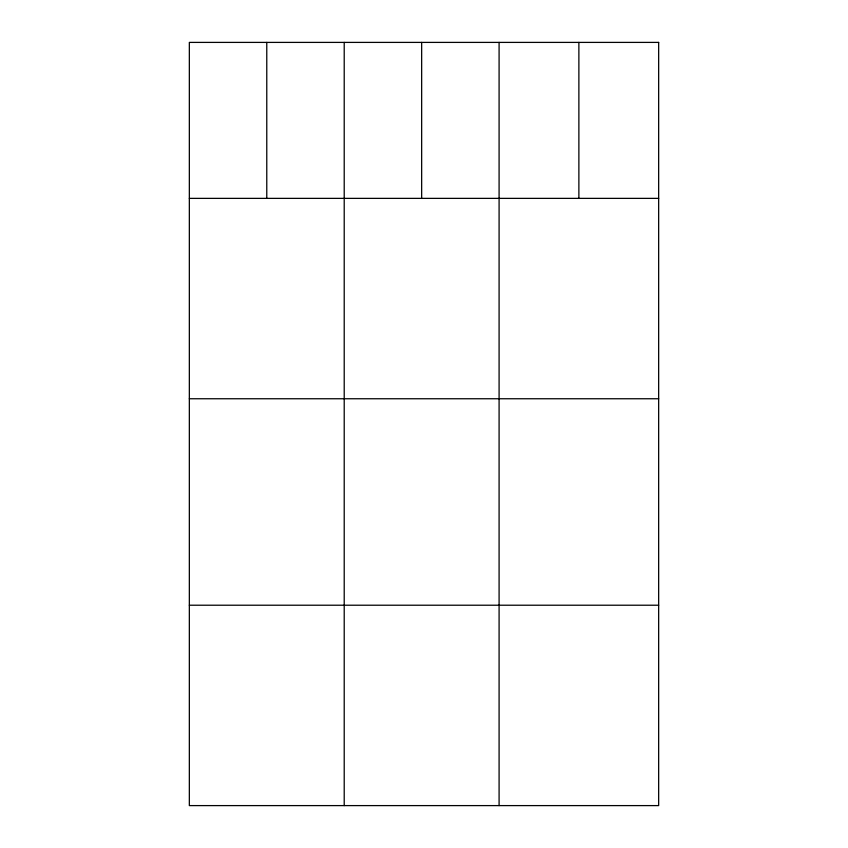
<?xml version="1.0" encoding="UTF-8"?>
<svg xmlns="http://www.w3.org/2000/svg" width="848" height="848" viewBox="0 0 848 848"><rect width="100%" height="100%" fill="white"/><g stroke="black" fill="none" stroke-linecap="round" stroke-linejoin="round"><path stroke-width="1.27" d="M189.337 198.368L658.663 198.368M189.337 398.751L658.663 398.751M189.337 605.218L658.663 605.218M578.877 42.4L578.877 198.368M499.09 42.4L499.09 805.6M421.657 42.4L421.657 198.368M344.214 42.4L344.214 805.6M266.77 42.4L266.77 198.368M658.663 42.4L189.337 42.4L189.337 805.6L658.663 805.6L658.663 42.4"/></g></svg>
